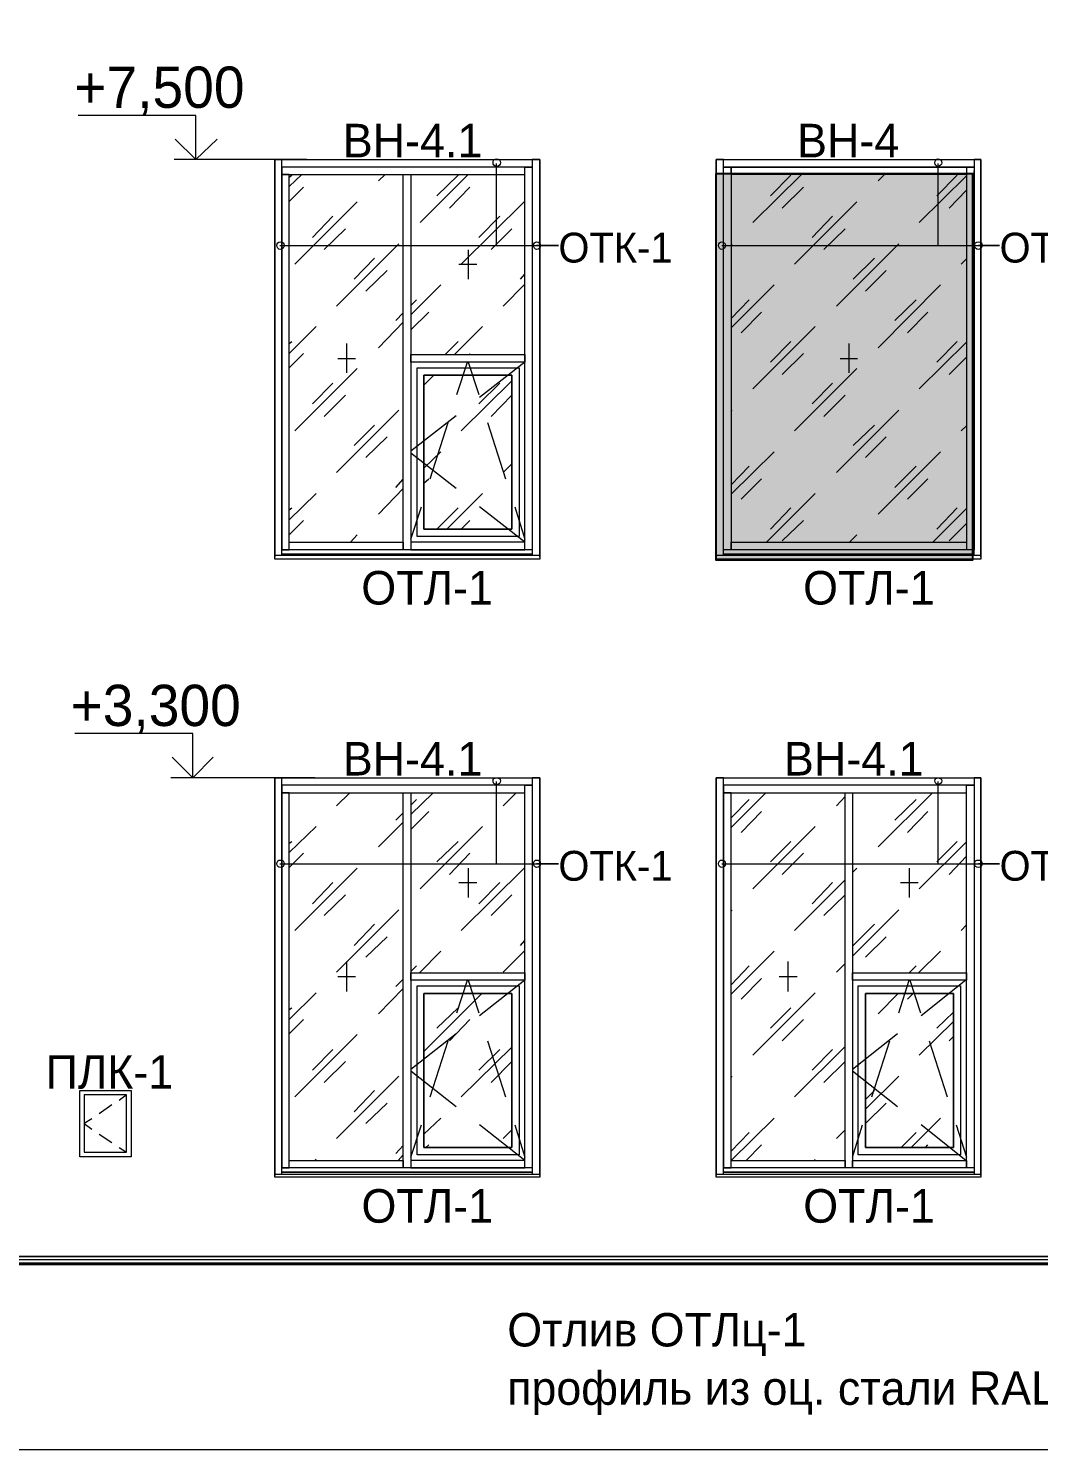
# Model space of a CAD drawing. Header units: millimetres. Extents: x 2294 to 908349, y -83289 to 219220.
# Drawn here: x 324921 to 332009, y -9773 to 197 of the extents above; entities that cross this region are included whole.
import ezdxf

# ---------------------------------------------------------------- set-up
doc = ezdxf.new("R2010")
doc.units = ezdxf.units.MM
doc.layers.add('PDF _Геометрия', color=7, linetype='Continuous')
doc.layers.add('PDF _Текст', color=7, linetype='Continuous')

msp = doc.modelspace()

# ---------------------------------------------------------------- hatches: boundary and pattern name
at = {"transparency": 33554551}
h = msp.add_hatch(color=3, dxfattribs=at)
h.dxf.hatch_style = 1
h.paths.add_polyline_path([(329746.3, -820.9), (331545.3, -820.9), (331545.3, -3534.3), (329746.3, -3534.3)])

# ---------------------------------------------------------------- linework, layer by layer
msp.add_lwpolyline([(329746.3, -820.9), (331545.3, -820.9), (331545.3, -3534.3), (329746.3, -3534.3)], close=True)
at = {"layer": 'PDF _Геометрия', "lineweight": 9}
for points in [[(357304.7, 5785.9), (357304.7, -8417.4), (372238, -8417.4), (372238, 5785.9), (372238, -8417.4), (372259.8, -8417.4), (320225, -8417.4), (322638.1, -8417.4), (322638.1, 5785.9)], [(322659.9, 5785.9), (322659.9, -8417.4), (357282.8, -8417.4), (357282.8, 5785.9)], [(326874.1, -723.4), (326511.3, -723.4), (326096, -723.4), (326096, -413), (325269.8, -413)], [(326253.4, -723.4), (325943, -723.4)], [(326699.3, -3499.4), (326699.3, -3433.8), (326699.3, -2117.9), (326699.3, -3460), (326751.7, -3460), (326751.7, -2117.9), (326751.7, -828.3), (326699.3, -828.3), (326699.3, -2117.9), (326699.3, -802.1), (326699.3, -723.4), (326651.2, -723.4), (326651.2, -802.1), (326651.2, -2117.9), (326651.2, -3433.8), (326651.2, -3512.5), (326651.2, -723.4), (328509.1, -723.4), (328509.1, -3512.5), (328509.1, -3433.8), (328509.1, -2117.9), (328509.1, -802.1), (328509.1, -723.4), (328456.6, -723.4), (328456.6, -802.1), (328456.6, -2117.9), (328456.6, -3433.8), (328456.6, -3499.4)], [(328404.2, -3407.6), (327604.2, -3407.6), (327604.2, -3460), (328404.2, -3460), (328404.2, -2117.9), (328404.2, -802.1), (328404.2, -775.9), (328456.6, -775.9), (328456.6, -802.1), (328456.6, -2117.9), (328456.6, -3460), (328404.2, -3460), (328404.2, -3407.6), (328085.1, -3158.4)], [(328203.1, -749.6), (328203.1, -1326.7), (328640.2, -1326.7), (328487.2, -1326.7)], [(329798.7, -3499.4), (329798.7, -3433.8), (329798.7, -802.1), (329798.7, -723.4), (329746.3, -723.4), (329746.3, -802.1), (329746.3, -3433.8), (329746.3, -3512.5), (329746.3, -723.4), (331604.2, -723.4), (331604.2, -3512.5), (331604.2, -3433.8), (331604.2, -802.1), (331604.2, -723.4), (331556.1, -723.4), (331556.1, -802.1)], [(331556.1, -3460), (329798.7, -3460), (329798.7, -802.1), (329798.7, -775.9), (329851.2, -775.9), (329851.2, -802.1), (329851.2, -3460), (329798.7, -3460)], [(331302.5, -749.6), (331302.5, -1326.7), (331735.3, -1326.7), (331586.7, -1326.7)], [(331503.6, -775.9), (331556.1, -775.9)], [(331503.6, -775.9), (331503.6, -802.1)], [(326751.7, -911.4), (326839.2, -828.3)], [(326751.7, -845.8), (326769.2, -832.7)], [(327376.9, -872), (327424.9, -828.3)], [(327669.8, -1164.9), (328006.4, -828.3)], [(327787.8, -977), (327936.4, -832.7)], [(330004.2, -1164.9), (330345.2, -828.3)], [(330126.6, -977), (330270.8, -832.7)], [(330882.9, -872), (330926.6, -828.3)], [(331171.4, -1164.9), (331503.6, -837.1)], [(331293.8, -977), (331438, -832.7)], [(331503.6, -802.1), (331503.6, -3460)], [(331556.1, -3499.4), (331556.1, -3433.8), (331556.1, -802.1), (331556.1, -3460)], [(326751.7, -1016.3), (326852.3, -915.8)], [(327875.2, -1064.4), (328019.5, -915.8)], [(330209.6, -1064.4), (330358.3, -915.8)], [(331381.2, -1064.4), (331503.6, -937.6)], [(326791.1, -1457.8), (327228.2, -1020.7)], [(327958.3, -1457.8), (328399.8, -1020.7)], [(330297.1, -1457.8), (330734.2, -1020.7)], [(326913.5, -1269.9), (327057.7, -1121.2)], [(328080.7, -1269.9), (328229.3, -1121.2)], [(330419.5, -1269.9), (330563.7, -1121.2)], [(326996.5, -1352.9), (327145.2, -1208.7)], [(328168.1, -1352.9), (328312.4, -1208.7)], [(330502.5, -1352.9), (330651.2, -1208.7)], [(326686.1, -1326.7), (328640.2, -1326.7)], [(327084, -1750.7), (327521.1, -1313.6)], [(328006.4, -1357.3), (328006.4, -1562.8)], [(329785.6, -1326.7), (331735.3, -1326.7)], [(329851.2, -1322.3), (329859.9, -1313.6)], [(330590, -1750.7), (331027.1, -1313.6)], [(327206.4, -1562.8), (327350.6, -1414.1)], [(327940.8, -1457.8), (328067.6, -1457.8)], [(330708, -1562.8), (330856.6, -1414.1)], [(331464.3, -1457.8), (331503.6, -1418.5)], [(327289.4, -1645.8), (327438.1, -1501.5)], [(328373.6, -1562.8), (328404.2, -1527.8)], [(330795.4, -1645.8), (330939.7, -1501.5)], [(327604.2, -1811.9), (327814, -1602.1)], [(328251.2, -1750.7), (328404.2, -1597.7)], [(329851.2, -1903.7), (330152.8, -1602.1)], [(330882.9, -2043.6), (331320, -1602.1)], [(327604.2, -1746.4), (327643.5, -1707)], [(327604.2, -1916.8), (327731, -1794.4)], [(329851.2, -1838.2), (329977.9, -1707)], [(329921.1, -1938.7), (330065.4, -1794.4)], [(331000.9, -1851.3), (331149.5, -1707)], [(331088.3, -1938.7), (331232.6, -1794.4)], [(327376.9, -2043.6), (327551.7, -1864.4)], [(327499.3, -1851.3), (327551.7, -1798.8)], [(326751.7, -2083), (326939.7, -1895)], [(327910.2, -2091.7), (328106.9, -1895)], [(330004.2, -2332.1), (330441.3, -1895)], [(326751.7, -2013), (326769.2, -1999.9)], [(326751.7, -2183.5), (326852.3, -2083)], [(327153.9, -2013), (327153.9, -2218.5)], [(327844.6, -2091.7), (327936.4, -1999.9)], [(328015.1, -2091.7), (328019.5, -2083)], [(330126.6, -2144.2), (330270.8, -1999.9)], [(330209.6, -2231.6), (330358.3, -2083)], [(330677.4, -2013), (330677.4, -2218.5)], [(331171.4, -2332.1), (331503.6, -2004.3)], [(331293.8, -2144.2), (331438, -1999.9)], [(326791.1, -2625), (327228.2, -2187.9)], [(327092.7, -2117.9), (327215.1, -2117.9)], [(327927.7, -2371.5), (328002, -2144.2)], [(328006.4, -2144.2), (328080.7, -2371.5)], [(328404.2, -2144.2), (328085.1, -2393.4)], [(330297.1, -2625), (330734.2, -2187.9)], [(330616.2, -2117.9), (330738.6, -2117.9)], [(331381.2, -2231.6), (331503.6, -2109.2)], [(326913.5, -2437.1), (327057.7, -2292.8)], [(327696, -2305.9), (327765.9, -2236)], [(327958.3, -2625), (328312.4, -2275.3)], [(328080.7, -2437.1), (328229.3, -2292.8)], [(330419.5, -2437.1), (330563.7, -2292.8)], [(326996.5, -2524.5), (327145.2, -2375.9)], [(328168.1, -2524.5), (328312.4, -2375.9)], [(330502.5, -2524.5), (330651.2, -2375.9)], [(327084, -2917.9), (327521.1, -2480.8)], [(329851.2, -2489.5), (329859.9, -2480.8)], [(330590, -2917.9), (331027.1, -2480.8)], [(327206.4, -2730), (327350.6, -2585.7)], [(327923.3, -2520.1), (327604.2, -2769.3)], [(327739.7, -2961.7), (327866.5, -2568.2)], [(328141.9, -2568.2), (328268.7, -2961.7)], [(330708, -2730), (330856.6, -2585.7)], [(331464.3, -2625), (331503.6, -2590.1)], [(327289.4, -2813), (327438.1, -2668.8)], [(330795.4, -2813), (330939.7, -2668.8)], [(327923.3, -3031.6), (327604.2, -2782.4)], [(327696, -2887.3), (327814, -2773.7)], [(329851.2, -3070.9), (330152.8, -2773.7)], [(330882.9, -3210.8), (331320, -2773.7)], [(328251.2, -2917.9), (328312.4, -2856.7)], [(329851.2, -3005.4), (329977.9, -2874.2)], [(331000.9, -3022.9), (331149.5, -2874.2)], [(327499.3, -3022.9), (327551.7, -2966)], [(327696, -2992.3), (327731, -2961.7)], [(329921.1, -3105.9), (330065.4, -2961.7)], [(331088.3, -3105.9), (331232.6, -2961.7)], [(326751.7, -3250.2), (326939.7, -3066.6)], [(327376.9, -3210.8), (327551.7, -3031.6)], [(327857.7, -3315.8), (328106.9, -3066.6)], [(330100.3, -3407.6), (330441.3, -3066.6)], [(326751.7, -3180.2), (326769.2, -3167.1)], [(327604.2, -3385.7), (327678.5, -3158.4)], [(327787.8, -3315.8), (327936.4, -3167.1)], [(328334.2, -3158.4), (328404.2, -3385.7)], [(330126.6, -3315.8), (330270.8, -3167.1)], [(331267.6, -3407.6), (331503.6, -3171.5)], [(331293.8, -3315.8), (331438, -3167.1)], [(326751.7, -3355.1), (326852.3, -3254.6)], [(327958.3, -3315.8), (328019.5, -3254.6)], [(330209.6, -3398.8), (330358.3, -3254.6)], [(331381.2, -3398.8), (331503.6, -3276.4)], [(327180.1, -3407.6), (327228.2, -3355.1)], [(330681.8, -3407.6), (330734.2, -3355.1)], [(328456.6, -3460), (326699.3, -3460)], [(331556.1, -3460), (331503.6, -3460)], [(326651.2, -3499.4), (326651.2, -3499.4)], [(326651.2, -3525.6), (326651.2, -3521.2)], [(328456.6, -3490.6), (326699.3, -3490.6), (328456.6, -3490.6)], [(328456.6, -3490.6), (326699.3, -3490.6)], [(328509.1, -3499.4), (328509.1, -3499.4)], [(328509.1, -3521.2), (328509.1, -3525.6)], [(329746.3, -3499.4), (329746.3, -3499.4)], [(329746.3, -3525.6), (329746.3, -3521.2)], [(331556.1, -3490.6), (329798.7, -3490.6), (331556.1, -3490.6)], [(331556.1, -3490.6), (329798.7, -3490.6)], [(331604.2, -3499.4), (331604.2, -3499.4)], [(331604.2, -3521.2), (331604.2, -3525.6)], [(326931, -5060), (326402, -5060), (326074.1, -5060), (326074.1, -4749.6), (325247.9, -4749.6)], [(326231.5, -5060), (325921.1, -5060)], [(326699.3, -7840.3), (326699.3, -7770.4), (326699.3, -6454.5), (326699.3, -7796.6), (326751.7, -7796.6), (326751.7, -6454.5), (326751.7, -5164.9), (326699.3, -5164.9), (326699.3, -6454.5), (326699.3, -5138.7), (326699.3, -5060), (326651.2, -5060), (326651.2, -5138.7), (326651.2, -6454.5), (326651.2, -7770.4), (326651.2, -7849.1), (326651.2, -5060), (328509.1, -5060), (328509.1, -7849.1), (328509.1, -7770.4), (328509.1, -6454.5), (328509.1, -5138.7), (328509.1, -5060), (328456.6, -5060), (328456.6, -5138.7), (328456.6, -6454.5), (328456.6, -7770.4), (328456.6, -7840.3)], [(329798.7, -7840.3), (329798.7, -7770.4), (329798.7, -6454.5), (329798.7, -7796.6), (329851.2, -7796.6), (329851.2, -6454.5), (329851.2, -5164.9), (329798.7, -5164.9), (329798.7, -6454.5), (329798.7, -5138.7), (329798.7, -5060), (329746.3, -5060), (329746.3, -5138.7), (329746.3, -6454.5), (329746.3, -7770.4), (329746.3, -7849.1), (329746.3, -5060), (331604.2, -5060), (331604.2, -7849.1), (331604.2, -7770.4), (331604.2, -6454.5), (331604.2, -5138.7), (331604.2, -5060), (331556.1, -5060), (331556.1, -5138.7), (331556.1, -6454.5), (331556.1, -7770.4), (331556.1, -7840.3)], [(327084, -5256.7), (327175.8, -5164.9)], [(328404.2, -7744.2), (327604.2, -7744.2), (327604.2, -7796.6), (328404.2, -7796.6), (328404.2, -6454.5), (328404.2, -5138.7), (328404.2, -5112.5), (328456.6, -5112.5), (328456.6, -5138.7), (328456.6, -6454.5), (328456.6, -7796.6), (328404.2, -7796.6), (328404.2, -7744.2), (328085.1, -7495)], [(327604.2, -5317.9), (327761.6, -5164.9)], [(328203.1, -5086.2), (328203.1, -5663.3), (328640.2, -5663.3), (328487.2, -5663.3)], [(328251.2, -5256.7), (328343, -5164.9)], [(329851.2, -5409.7), (330096, -5164.9)], [(330882.9, -5545.3), (331263.2, -5164.9)], [(331302.5, -5086.2), (331302.5, -5663.3), (331735.3, -5663.3), (331586.7, -5663.3)], [(327604.2, -5252.4), (327643.5, -5213)], [(329851.2, -5339.8), (329977.9, -5213)], [(330590, -5256.7), (330651.2, -5191.2)], [(331000.9, -5357.3), (331149.5, -5213)], [(327376.9, -5545.3), (327551.7, -5370.4)], [(327499.3, -5357.3), (327551.7, -5304.8)], [(327604.2, -5422.9), (327731, -5296.1)], [(329921.1, -5444.7), (330065.4, -5296.1)], [(331088.3, -5444.7), (331232.6, -5296.1)], [(326751.7, -5584.6), (326939.7, -5401)], [(327669.8, -5838.2), (328106.9, -5401)], [(330004.2, -5838.2), (330441.3, -5401)], [(326751.7, -5519), (326769.2, -5505.9)], [(327787.8, -5650.2), (327936.4, -5505.9)], [(330126.6, -5650.2), (330270.8, -5505.9)], [(331171.4, -5838.2), (331503.6, -5510.3)], [(331293.8, -5650.2), (331438, -5505.9)], [(326686.1, -5663.3), (328640.2, -5663.3)], [(326751.7, -5689.5), (326852.3, -5589)], [(327875.2, -5737.6), (328019.5, -5589)], [(329785.6, -5663.3), (331735.3, -5663.3)], [(330209.6, -5737.6), (330358.3, -5589)], [(331381.2, -5737.6), (331503.6, -5610.8)], [(326791.1, -6131), (327228.2, -5693.9)], [(327958.3, -6131), (328399.8, -5693.9)], [(328006.4, -5693.9), (328006.4, -5899.4)], [(330297.1, -6131), (330651.2, -5776.9)], [(330703.6, -5724.5), (330734.2, -5693.9)], [(331101.4, -5693.9), (331101.4, -5899.4)], [(326913.5, -5943.1), (327057.7, -5794.4)], [(326996.5, -6026.1), (327145.2, -5881.9)], [(327940.8, -5794.4), (328067.6, -5794.4)], [(328080.7, -5943.1), (328229.3, -5794.4)], [(328168.1, -6026.1), (328312.4, -5881.9)], [(330419.5, -5943.1), (330563.7, -5794.4)], [(330502.5, -6026.1), (330651.2, -5881.9)], [(331040.2, -5794.4), (331162.6, -5794.4)], [(327084, -6423.9), (327521.1, -5986.8)], [(329851.2, -5995.5), (329859.9, -5986.8)], [(330703.6, -6310.3), (331027.1, -5986.8)], [(327206.4, -6236), (327350.6, -6087.3)], [(327289.4, -6319), (327438.1, -6174.8)], [(330708, -6236), (330856.6, -6087.3)], [(330795.4, -6319), (330939.7, -6174.8)], [(331464.3, -6131), (331503.6, -6091.7)], [(327665.4, -6428.3), (327814, -6275.3)], [(328251.2, -6423.9), (328404.2, -6270.9)], [(328373.6, -6236), (328404.2, -6201)], [(329851.2, -6576.9), (330152.8, -6275.3)], [(331167, -6428.3), (331320, -6275.3)], [(327153.9, -6349.6), (327153.9, -6559.5)], [(327604.2, -6419.6), (327643.5, -6380.2)], [(329851.2, -6511.4), (329977.9, -6380.2)], [(330249, -6349.6), (330249, -6559.5)], [(330590, -6423.9), (330651.2, -6362.7)], [(331101.4, -6428.3), (331149.5, -6380.2)], [(327092.7, -6454.5), (327215.1, -6454.5)], [(327499.3, -6524.5), (327551.7, -6472)], [(329921.1, -6611.9), (330065.4, -6467.7)], [(330187.8, -6454.5), (330314.6, -6454.5)], [(326751.7, -6756.2), (326939.7, -6568.2)], [(327376.9, -6716.8), (327551.7, -6537.6)], [(327696, -6979.1), (328102.5, -6572.6)], [(327927.7, -6708.1), (328002, -6480.8)], [(328006.4, -6480.8), (328080.7, -6708.1)], [(328404.2, -6480.8), (328085.1, -6730)], [(330004.2, -7005.4), (330441.3, -6568.2)], [(330882.9, -6716.8), (331022.8, -6572.6)], [(331027.1, -6708.1), (331101.4, -6480.8)], [(331088.3, -6611.9), (331127.7, -6572.6)], [(331105.8, -6480.8), (331180.1, -6708.1)], [(331499.3, -6480.8), (331184.5, -6730)], [(326751.7, -6686.2), (326769.2, -6673.1)], [(327787.8, -6817.4), (327936.4, -6673.1)], [(330126.6, -6817.4), (330270.8, -6673.1)], [(326751.7, -6856.7), (326852.3, -6756.2)], [(327875.2, -6904.8), (328019.5, -6756.2)], [(330209.6, -6904.8), (330358.3, -6756.2)], [(331171.4, -7005.4), (331411.8, -6769.3)], [(331293.8, -6817.4), (331411.8, -6703.7)], [(326791.1, -7298.3), (327228.2, -6861.1)], [(327923.3, -6856.7), (327604.2, -7105.9)], [(331018.4, -6856.7), (330703.6, -7105.9)], [(331381.2, -6904.8), (331411.8, -6874.2)], [(326913.5, -7110.3), (327057.7, -6966)], [(327739.7, -7298.3), (327866.5, -6904.8)], [(327958.3, -7298.3), (328312.4, -6948.5)], [(328080.7, -7110.3), (328229.3, -6966)], [(328141.9, -6904.8), (328268.7, -7298.3)], [(330297.1, -7298.3), (330651.2, -6944.2)], [(330419.5, -7110.3), (330563.7, -6966)], [(330839.1, -7298.3), (330965.9, -6904.8)], [(331241.3, -6904.8), (331368.1, -7298.3)], [(326996.5, -7197.7), (327145.2, -7049.1)], [(328168.1, -7197.7), (328312.4, -7049.1)], [(330502.5, -7197.7), (330651.2, -7049.1)], [(327084, -7591.2), (327521.1, -7154)], [(327923.3, -7368.2), (327604.2, -7119)], [(329851.2, -7162.7), (329859.9, -7154)], [(331018.4, -7368.2), (330703.6, -7119)], [(330795.4, -7385.7), (331027.1, -7154)], [(327206.4, -7403.2), (327350.6, -7254.5)], [(330795.4, -7315.7), (330856.6, -7254.5)], [(325505.8, -7355.1), (325418.4, -7416.3)], [(325610.7, -7285.1), (325558.3, -7324.5)], [(327289.4, -7486.2), (327438.1, -7342)], [(330795.4, -7486.2), (330939.7, -7342)], [(325365.9, -7451.3), (325313.5, -7486.2), (325365.9, -7525.6)], [(327696, -7560.6), (327814, -7446.9)], [(329851.2, -7744.2), (330152.8, -7446.9)], [(331114.6, -7652.4), (331320, -7446.9)], [(325418.4, -7560.6), (325505.8, -7617.4)], [(327604.2, -7722.3), (327678.5, -7495)], [(328251.2, -7591.2), (328312.4, -7530)], [(328334.2, -7495), (328404.2, -7722.3)], [(329851.2, -7678.6), (329977.9, -7547.4)], [(330590, -7591.2), (330651.2, -7530)], [(330703.6, -7722.3), (330773.6, -7495)], [(331044.6, -7652.4), (331149.5, -7547.4)], [(331499.3, -7744.2), (331184.5, -7495)], [(331429.3, -7495), (331503.6, -7722.3)], [(325558.3, -7652.4), (325610.7, -7687.3)], [(327499.3, -7696.1), (327551.7, -7639.2)], [(327709.1, -7652.4), (327731, -7634.9)], [(329956.1, -7744.2), (330065.4, -7634.9)], [(331215.1, -7652.4), (331232.6, -7634.9)], [(326931, -7744.2), (326939.7, -7735.4)], [(327516.7, -7744.2), (327551.7, -7704.8)], [(330437, -7744.2), (330441.3, -7735.4)], [(328509.1, -7857.8), (328509.1, -7862.2), (326651.2, -7862.2), (326651.2, -7840.3), (326651.2, -7831.6)], [(326651.2, -7840.3), (328509.1, -7840.3)], [(326651.2, -7862.2), (326651.2, -7857.8)], [(328456.6, -7796.6), (326699.3, -7796.6)], [(328456.6, -7827.2), (326699.3, -7827.2), (328456.6, -7827.2)], [(328456.6, -7827.2), (326699.3, -7827.2)], [(328509.1, -7836), (328509.1, -7840.3), (328509.1, -7862.2)], [(331604.2, -7857.8), (331604.2, -7862.2), (329746.3, -7862.2), (329746.3, -7840.3), (329746.3, -7836)], [(329746.3, -7840.3), (331604.2, -7840.3)], [(329746.3, -7862.2), (329746.3, -7857.8)], [(331556.1, -7796.6), (329798.7, -7796.6)], [(331556.1, -7827.2), (329798.7, -7827.2), (331556.1, -7827.2)], [(331556.1, -7827.2), (329798.7, -7827.2)], [(331604.2, -7831.6), (331604.2, -7840.3), (331604.2, -7862.2)], [(320225, -8439.2), (372259.8, -8439.2)], [(319709.1, -9772.6), (322362.7, -9772.6), (322931, -9772.6), (357007.4, -9772.6), (357575.7, -9772.6), (372775.7, -9772.6)]]:
    msp.add_lwpolyline(points, dxfattribs=at)
at = {"layer": 'PDF _Геометрия', "lineweight": 18}
for points in [[(326244.6, -579.1), (326096, -723.4), (325951.7, -579.1)], [(326218.4, -4915.7), (326074.1, -5060), (325929.9, -4915.7)]]:
    msp.add_lwpolyline(points, dxfattribs=at)
at = {"layer": 'PDF _Геометрия', "lineweight": 9}
for points in [[(327577.9, -775.9), (326699.3, -775.9), (326699.3, -828.3), (327577.9, -828.3), (328404.2, -828.3), (328404.2, -775.9), (327577.9, -775.9), (326725.5, -775.9), (326699.3, -775.9), (326699.3, -723.4), (326725.5, -723.4), (327577.9, -723.4), (328430.4, -723.4), (328456.6, -723.4), (328456.6, -775.9), (328430.4, -775.9)], [(329824.9, -775.9), (329798.7, -775.9), (329798.7, -723.4), (329824.9, -723.4), (331556.1, -723.4), (331556.1, -775.9)], [(331503.6, -828.3), (329851.2, -828.3), (329851.2, -775.9), (331503.6, -775.9)], [(327604.2, -3460), (327551.7, -3460), (326751.7, -3460), (326751.7, -3407.6), (327551.7, -3407.6), (327551.7, -3460), (327551.7, -2117.9), (327551.7, -828.3), (327604.2, -828.3), (327604.2, -2117.9)], [(328404.2, -2144.2), (327604.2, -2144.2), (327604.2, -2091.7), (328404.2, -2091.7)], [(327647.9, -2183.5), (328364.8, -2183.5), (328364.8, -3368.2), (327647.9, -3368.2)], [(328364.8, -2183.5), (328364.8, -3368.2), (327647.9, -3368.2), (327647.9, -2183.5)], [(328312.4, -2236), (327696, -2236), (327696, -3315.8), (328312.4, -3315.8)], [(327696, -3315.8), (327696, -2236), (328312.4, -2236), (328312.4, -3315.8)], [(331503.6, -3460), (329851.2, -3460), (329851.2, -3407.6), (331503.6, -3407.6)], [(328509.1, -3525.6), (326651.2, -3525.6), (326651.2, -3499.4), (328509.1, -3499.4)], [(331604.2, -3525.6), (329746.3, -3525.6), (329746.3, -3499.4), (331604.2, -3499.4)], [(327577.9, -5112.5), (326699.3, -5112.5), (326699.3, -5164.9), (327577.9, -5164.9), (328404.2, -5164.9), (328404.2, -5112.5), (327577.9, -5112.5), (326725.5, -5112.5), (326699.3, -5112.5), (326699.3, -5060), (326725.5, -5060), (327577.9, -5060), (328430.4, -5060), (328456.6, -5060), (328456.6, -5112.5), (328430.4, -5112.5)], [(330677.4, -5112.5), (329798.7, -5112.5), (329798.7, -5164.9), (330677.4, -5164.9), (331503.6, -5164.9), (331503.6, -5112.5), (330677.4, -5112.5), (329824.9, -5112.5), (329798.7, -5112.5), (329798.7, -5060), (329824.9, -5060), (330677.4, -5060), (331529.9, -5060), (331556.1, -5060), (331556.1, -5112.5), (331529.9, -5112.5)], [(327604.2, -7796.6), (327551.7, -7796.6), (326751.7, -7796.6), (326751.7, -7744.2), (327551.7, -7744.2), (327551.7, -7796.6), (327551.7, -6454.5), (327551.7, -5164.9), (327604.2, -5164.9), (327604.2, -6454.5)], [(330703.6, -7796.6), (330651.2, -7796.6), (329851.2, -7796.6), (329851.2, -7744.2), (330651.2, -7744.2), (330651.2, -7796.6), (330651.2, -6454.5), (330651.2, -5164.9), (330703.6, -5164.9), (330703.6, -6454.5)], [(331503.6, -5138.7), (331503.6, -5112.5), (331556.1, -5112.5), (331556.1, -5138.7), (331556.1, -6454.5), (331556.1, -7796.6), (331503.6, -7796.6), (331503.6, -6454.5)], [(328404.2, -6480.8), (327604.2, -6480.8), (327604.2, -6428.3), (328404.2, -6428.3)], [(331503.6, -6480.8), (330703.6, -6480.8), (330703.6, -6428.3), (331503.6, -6428.3)], [(327647.9, -6520.1), (328364.8, -6520.1), (328364.8, -7704.8), (327647.9, -7704.8)], [(328364.8, -6520.1), (328364.8, -7704.8), (327647.9, -7704.8), (327647.9, -6520.1)], [(328312.4, -6572.6), (327696, -6572.6), (327696, -7652.4), (328312.4, -7652.4)], [(327696, -7652.4), (327696, -6572.6), (328312.4, -6572.6), (328312.4, -7652.4)], [(330743, -6520.1), (331459.9, -6520.1), (331459.9, -7704.8), (330743, -7704.8)], [(331459.9, -6520.1), (331459.9, -7704.8), (330743, -7704.8), (330743, -6520.1)], [(331411.8, -6572.6), (330795.4, -6572.6), (330795.4, -7652.4), (331411.8, -7652.4)], [(330795.4, -7652.4), (330795.4, -6572.6), (331411.8, -6572.6), (331411.8, -7652.4)], [(325282.9, -7254.5), (325641.3, -7254.5), (325641.3, -7717.9), (325282.9, -7717.9)], [(325610.7, -7285.1), (325313.5, -7285.1), (325313.5, -7687.3), (325610.7, -7687.3)], [(325313.5, -7285.1), (325313.5, -7687.3), (325610.7, -7687.3), (325610.7, -7285.1)], [(331503.6, -7796.6), (330703.6, -7796.6), (330703.6, -7744.2), (331503.6, -7744.2)], [(320246.8, -8417.4), (372238, -8417.4)]]:
    msp.add_lwpolyline(points, close=True, dxfattribs=at)
at = {"layer": 'PDF _Геометрия', "lineweight": 40}
msp.add_lwpolyline([(400207.3, -8469.8), (320098.2, -8469.8)], dxfattribs=at)
at = {"layer": 'PDF _Геометрия', "lineweight": 9}
for points in [[(328181.2, -745.3), (328181.2, -727.8), (328190, -719), (328207.5, -719)], [(328181.2, -745.3), (328181.2, -727.8), (328190, -719), (328207.5, -719)], [(328207.5, -771.5), (328190, -771.5), (328181.2, -758.4), (328181.2, -745.3)], [(328207.5, -771.5), (328190, -771.5), (328181.2, -758.4), (328181.2, -745.3)], [(328207.5, -719), (328220.6, -719), (328233.7, -727.8), (328233.7, -745.3)], [(328207.5, -719), (328220.6, -719), (328233.7, -727.8), (328233.7, -745.3)], [(328233.7, -745.3), (328233.7, -758.4), (328220.6, -771.5), (328207.5, -771.5)], [(328233.7, -745.3), (328233.7, -758.4), (328220.6, -771.5), (328207.5, -771.5)], [(331280.7, -745.3), (331280.7, -727.8), (331289.4, -719), (331302.5, -719)], [(331280.7, -745.3), (331280.7, -727.8), (331289.4, -719), (331302.5, -719)], [(331302.5, -771.5), (331289.4, -771.5), (331280.7, -758.4), (331280.7, -745.3)], [(331302.5, -771.5), (331289.4, -771.5), (331280.7, -758.4), (331280.7, -745.3)], [(331302.5, -719), (331315.6, -719), (331328.8, -727.8), (331328.8, -745.3)], [(331302.5, -719), (331315.6, -719), (331328.8, -727.8), (331328.8, -745.3)], [(331328.8, -745.3), (331328.8, -758.4), (331315.6, -771.5), (331302.5, -771.5)], [(331328.8, -745.3), (331328.8, -758.4), (331315.6, -771.5), (331302.5, -771.5)], [(326664.3, -1326.7), (326664.3, -1309.2), (326673, -1300.5), (326690.5, -1300.5)], [(326664.3, -1326.7), (326664.3, -1309.2), (326673, -1300.5), (326690.5, -1300.5)], [(326690.5, -1352.9), (326673, -1352.9), (326664.3, -1339.8), (326664.3, -1326.7)], [(326690.5, -1352.9), (326673, -1352.9), (326664.3, -1339.8), (326664.3, -1326.7)], [(326690.5, -1300.5), (326703.6, -1300.5), (326716.7, -1309.2), (326716.7, -1326.7)], [(326690.5, -1300.5), (326703.6, -1300.5), (326716.7, -1309.2), (326716.7, -1326.7)], [(326716.7, -1326.7), (326716.7, -1339.8), (326703.6, -1352.9), (326690.5, -1352.9)], [(326716.7, -1326.7), (326716.7, -1339.8), (326703.6, -1352.9), (326690.5, -1352.9)], [(328465.4, -1326.7), (328465.4, -1309.2), (328474.1, -1300.5), (328487.2, -1300.5)], [(328465.4, -1326.7), (328465.4, -1309.2), (328474.1, -1300.5), (328487.2, -1300.5)], [(328487.2, -1352.9), (328474.1, -1352.9), (328465.4, -1339.8), (328465.4, -1326.7)], [(328487.2, -1352.9), (328474.1, -1352.9), (328465.4, -1339.8), (328465.4, -1326.7)], [(328487.2, -1300.5), (328500.4, -1300.5), (328513.5, -1309.2), (328513.5, -1326.7)], [(328487.2, -1300.5), (328500.4, -1300.5), (328513.5, -1309.2), (328513.5, -1326.7)], [(328513.5, -1326.7), (328513.5, -1339.8), (328500.4, -1352.9), (328487.2, -1352.9)], [(328513.5, -1326.7), (328513.5, -1339.8), (328500.4, -1352.9), (328487.2, -1352.9)], [(329763.7, -1326.7), (329763.7, -1309.2), (329772.5, -1300.5), (329785.6, -1300.5)], [(329763.7, -1326.7), (329763.7, -1309.2), (329772.5, -1300.5), (329785.6, -1300.5)], [(329785.6, -1352.9), (329772.5, -1352.9), (329763.7, -1339.8), (329763.7, -1326.7)], [(329785.6, -1352.9), (329772.5, -1352.9), (329763.7, -1339.8), (329763.7, -1326.7)], [(329785.6, -1300.5), (329798.7, -1300.5), (329811.8, -1309.2), (329811.8, -1326.7)], [(329785.6, -1300.5), (329798.7, -1300.5), (329811.8, -1309.2), (329811.8, -1326.7)], [(329811.8, -1326.7), (329811.8, -1339.8), (329798.7, -1352.9), (329785.6, -1352.9)], [(329811.8, -1326.7), (329811.8, -1339.8), (329798.7, -1352.9), (329785.6, -1352.9)], [(331560.5, -1326.7), (331560.5, -1309.2), (331569.2, -1300.5), (331586.7, -1300.5)], [(331560.5, -1326.7), (331560.5, -1309.2), (331569.2, -1300.5), (331586.7, -1300.5)], [(331586.7, -1352.9), (331569.2, -1352.9), (331560.5, -1339.8), (331560.5, -1326.7)], [(331586.7, -1352.9), (331569.2, -1352.9), (331560.5, -1339.8), (331560.5, -1326.7)], [(331586.7, -1300.5), (331599.8, -1300.5), (331612.9, -1309.2), (331612.9, -1326.7)], [(331586.7, -1300.5), (331599.8, -1300.5), (331612.9, -1309.2), (331612.9, -1326.7)], [(331612.9, -1326.7), (331612.9, -1339.8), (331599.8, -1352.9), (331586.7, -1352.9)], [(331612.9, -1326.7), (331612.9, -1339.8), (331599.8, -1352.9), (331586.7, -1352.9)], [(328181.2, -5081.9), (328181.2, -5068.8), (328190, -5060), (328207.5, -5060)], [(328181.2, -5081.9), (328181.2, -5068.8), (328190, -5060), (328207.5, -5060)], [(328207.5, -5108.1), (328190, -5108.1), (328181.2, -5095), (328181.2, -5081.9)], [(328207.5, -5108.1), (328190, -5108.1), (328181.2, -5095), (328181.2, -5081.9)], [(328207.5, -5060), (328220.6, -5060), (328233.7, -5068.8), (328233.7, -5081.9)], [(328207.5, -5060), (328220.6, -5060), (328233.7, -5068.8), (328233.7, -5081.9)], [(328233.7, -5081.9), (328233.7, -5095), (328220.6, -5108.1), (328207.5, -5108.1)], [(328233.7, -5081.9), (328233.7, -5095), (328220.6, -5108.1), (328207.5, -5108.1)], [(331280.7, -5081.9), (331280.7, -5068.8), (331289.4, -5060), (331302.5, -5060)], [(331280.7, -5081.9), (331280.7, -5068.8), (331289.4, -5060), (331302.5, -5060)], [(331302.5, -5108.1), (331289.4, -5108.1), (331280.7, -5095), (331280.7, -5081.9)], [(331302.5, -5108.1), (331289.4, -5108.1), (331280.7, -5095), (331280.7, -5081.9)], [(331302.5, -5060), (331315.6, -5060), (331328.8, -5068.8), (331328.8, -5081.9)], [(331302.5, -5060), (331315.6, -5060), (331328.8, -5068.8), (331328.8, -5081.9)], [(331328.8, -5081.9), (331328.8, -5095), (331315.6, -5108.1), (331302.5, -5108.1)], [(331328.8, -5081.9), (331328.8, -5095), (331315.6, -5108.1), (331302.5, -5108.1)], [(326664.3, -5663.3), (326664.3, -5645.8), (326673, -5637.1), (326690.5, -5637.1)], [(326664.3, -5663.3), (326664.3, -5645.8), (326673, -5637.1), (326690.5, -5637.1)], [(326690.5, -5689.5), (326673, -5689.5), (326664.3, -5676.4), (326664.3, -5663.3)], [(326690.5, -5689.5), (326673, -5689.5), (326664.3, -5676.4), (326664.3, -5663.3)], [(326690.5, -5637.1), (326703.6, -5637.1), (326716.7, -5645.8), (326716.7, -5663.3)], [(326690.5, -5637.1), (326703.6, -5637.1), (326716.7, -5645.8), (326716.7, -5663.3)], [(326716.7, -5663.3), (326716.7, -5676.4), (326703.6, -5689.5), (326690.5, -5689.5)], [(326716.7, -5663.3), (326716.7, -5676.4), (326703.6, -5689.5), (326690.5, -5689.5)], [(328465.4, -5663.3), (328465.4, -5645.8), (328474.1, -5637.1), (328487.2, -5637.1)], [(328465.4, -5663.3), (328465.4, -5645.8), (328474.1, -5637.1), (328487.2, -5637.1)], [(328487.2, -5689.5), (328474.1, -5689.5), (328465.4, -5676.4), (328465.4, -5663.3)], [(328487.2, -5689.5), (328474.1, -5689.5), (328465.4, -5676.4), (328465.4, -5663.3)], [(328487.2, -5637.1), (328500.4, -5637.1), (328513.5, -5645.8), (328513.5, -5663.3)], [(328487.2, -5637.1), (328500.4, -5637.1), (328513.5, -5645.8), (328513.5, -5663.3)], [(328513.5, -5663.3), (328513.5, -5676.4), (328500.4, -5689.5), (328487.2, -5689.5)], [(328513.5, -5663.3), (328513.5, -5676.4), (328500.4, -5689.5), (328487.2, -5689.5)], [(329763.7, -5663.3), (329763.7, -5645.8), (329772.5, -5637.1), (329785.6, -5637.1)], [(329763.7, -5663.3), (329763.7, -5645.8), (329772.5, -5637.1), (329785.6, -5637.1)], [(329785.6, -5689.5), (329772.5, -5689.5), (329763.7, -5676.4), (329763.7, -5663.3)], [(329785.6, -5689.5), (329772.5, -5689.5), (329763.7, -5676.4), (329763.7, -5663.3)], [(329785.6, -5637.1), (329798.7, -5637.1), (329811.8, -5645.8), (329811.8, -5663.3)], [(329785.6, -5637.1), (329798.7, -5637.1), (329811.8, -5645.8), (329811.8, -5663.3)], [(329811.8, -5663.3), (329811.8, -5676.4), (329798.7, -5689.5), (329785.6, -5689.5)], [(329811.8, -5663.3), (329811.8, -5676.4), (329798.7, -5689.5), (329785.6, -5689.5)], [(331560.5, -5663.3), (331560.5, -5645.8), (331569.2, -5637.1), (331586.7, -5637.1)], [(331560.5, -5663.3), (331560.5, -5645.8), (331569.2, -5637.1), (331586.7, -5637.1)], [(331586.7, -5689.5), (331569.2, -5689.5), (331560.5, -5676.4), (331560.5, -5663.3)], [(331586.7, -5689.5), (331569.2, -5689.5), (331560.5, -5676.4), (331560.5, -5663.3)], [(331586.7, -5637.1), (331599.8, -5637.1), (331612.9, -5645.8), (331612.9, -5663.3)], [(331586.7, -5637.1), (331599.8, -5637.1), (331612.9, -5645.8), (331612.9, -5663.3)], [(331612.9, -5663.3), (331612.9, -5676.4), (331599.8, -5689.5), (331586.7, -5689.5)], [(331612.9, -5663.3), (331612.9, -5676.4), (331599.8, -5689.5), (331586.7, -5689.5)]]:
    msp.add_open_spline(points, degree=3, dxfattribs=at)

# ---------------------------------------------------------------- texts
at = {"layer": 'PDF _Текст', "attachment_point": 4, "style": ''}
for s, insert, char_height in [('+7,500', (325243.1, -242.5), 289.45), ('ВН-4.1', (327127.2, -589.9), 235.29), ('ВН-4', (330314.1, -589.9), 235.29), ('ОТК-1', (328639.8, -1342.4), 209.3), ('ОТК-1', (331734.8, -1342.4), 209.3), ('ОТЛ-1', (327256.9, -3728.6), 235.29), ('ОТЛ-1', (330356.5, -3728.6), 235.29), ('+3,300', (325216.9, -4579), 289.45), ('ВН-4.1', (327127.3, -4926.3), 235.29), ('ВН-4.1', (330222.2, -4926.3), 235.29), ('ОТК-1', (328639.8, -5678.9), 209.3), ('ОТК-1', (331734.8, -5678.9), 209.3), ('ПЛК-1', (325041.9, -7125.2), 235.29), ('ОТЛ-1', (327258.4, -8065.1), 235.29), ('ОТЛ-1', (330357.5, -8065.1), 235.29), ('Отлив ОТЛц-1', (328281.3, -8965.9), 234.458), ('профиль из оц. стали RAL 1019', (328281.3, -9376.8), 234.458)]:
    msp.add_mtext(s, dxfattribs=dict(at, insert=insert, char_height=char_height))

doc.saveas('drawing.dxf')
